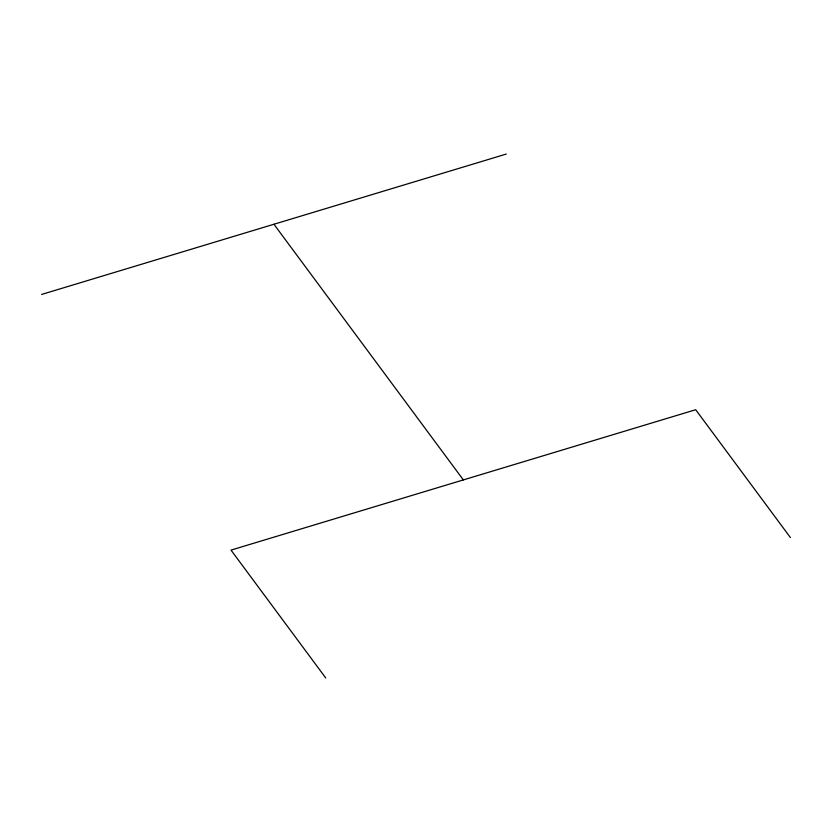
<?xml version="1.0" encoding="UTF-8"?>
<svg xmlns="http://www.w3.org/2000/svg" width="832" height="832" viewBox="0 0 832 832"><rect width="100%" height="100%" fill="white"/><g stroke="black" fill="none" stroke-linecap="round" stroke-linejoin="round"><path stroke-width="1.25" d="M41.6 294.445L506.282 154.055M790.4 537.555L695.698 409.718L231.015 550.108L325.718 677.945M273.936 224.255L463.351 479.918"/></g></svg>
